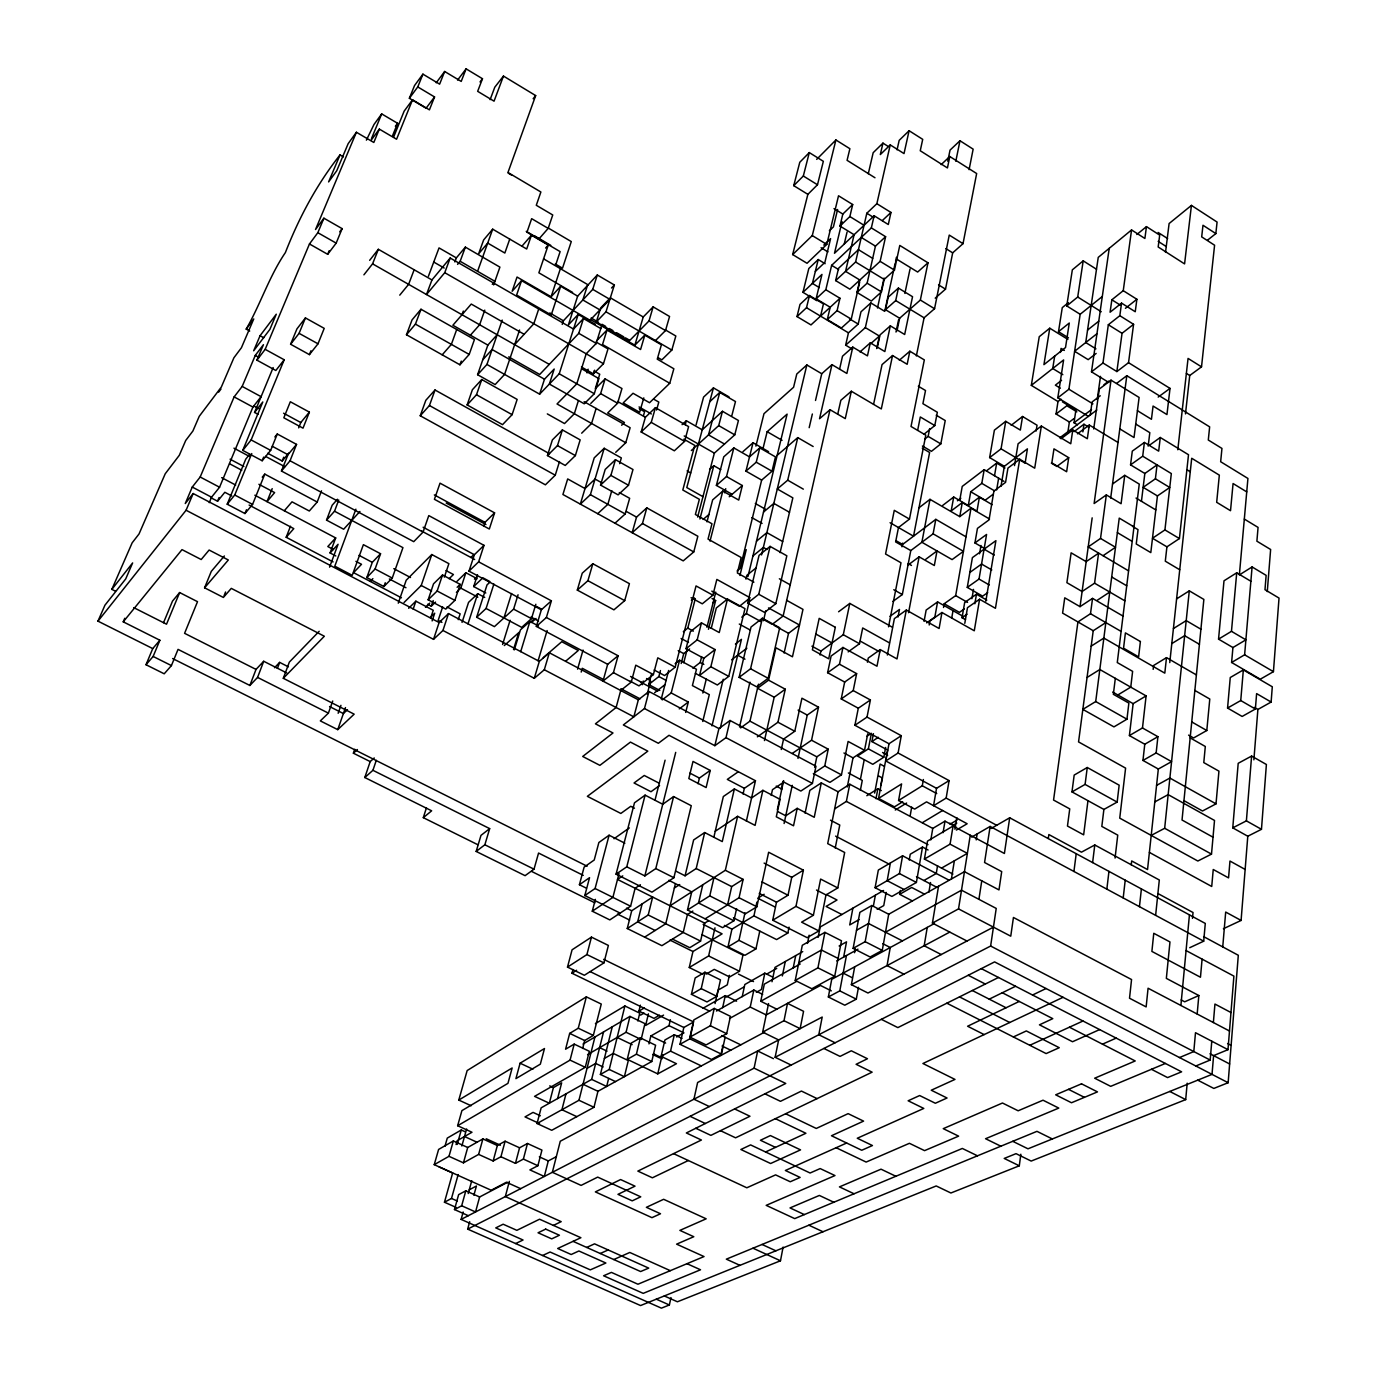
<?xml version="1.0" encoding="UTF-8"?>
<svg xmlns="http://www.w3.org/2000/svg" width="1377" height="1377" viewBox="0 0 1377 1377"><rect width="100%" height="100%" fill="white"/><g stroke="black" fill="none" stroke-linecap="round" stroke-linejoin="round"><path stroke-width="1.5" d="M1261.47 829.315L1266.392 764.493L1251.607 756.059L1238.198 763.306L1232.759 827.852L1247.786 836.235L1261.47 829.315L1246.392 820.864L1232.759 827.852M1271.126 702.046L1272.296 686.779L1243.345 669.91L1230.263 677.518L1227.561 708.053L1242.14 716.453L1255.376 709.017L1256.616 693.612L1271.126 702.046L1257.889 709.465L1253.879 759.846M1232.931 647.551L1218.542 639.135L1231.468 631.337L1245.892 639.823L1232.931 647.551L1231.606 662.475L1260.299 679.205L1273.432 671.666L1279.026 598.083L1264.981 589.683L1266.134 575.362L1252.089 566.945L1239.369 574.915L1247.923 478.456L1220.659 461.725L1221.95 448.437L1208.3 440.02L1209.643 426.853L1126.816 375.697L1116.781 383.271M1197.749 1080.153L1213.826 1088.432L1228.146 1082.718L1238.302 955.277L1203.618 936.601M1223.396 928.735L1241.09 920.438L1247.786 836.235M1267.27 591.594L1270.627 549.492L1256.891 541.195L1258.062 527.408L1244.326 519.077M1012.732 1141.309L1027.999 1148.814L1212.018 1074.37L1213.602 1055.608L1227.991 1049.67L1233.895 976.121L1186.062 950.56M1246.392 820.864L1251.607 756.059M1222.742 946.894L1225.685 912.056L1241.09 920.438M1195.804 1065.987L1210.176 1060.066L1211.777 1041.201M1213.378 1022.543L1214.944 1004.057L1230.969 1012.525M1227.561 708.053L1240.746 700.549L1243.345 669.91M1231.606 662.475L1244.619 654.798L1252.089 566.945M1197.164 1014.023L1198.833 995.537L1166.353 978.376L1169.968 941.954L1153.771 933.296L1151.895 951.421L1200.469 977.24L1202.087 959.115M1189.745 947.703L1203.705 941.179L1205.288 923.433L1009.702 817.783L991.182 828.455M1105.834 622.593L1093.218 630.735L1078.552 741.91L1125.594 768.125L1119.742 818.127L1197.835 861.021L1211.502 854.119L1214.514 820.451L1168.161 794.632L1154.804 801.913M1183.859 800.605L1202.5 811.001L1216.011 803.858L1218.938 771.154L1203.791 762.6L1205.305 746.489L1190.158 737.883M1231.468 631.337L1236.718 572.798L1250.884 581.266M1020.839 1154.236L1019.29 1165.803L1004.229 1158.436L1016.037 1153.651L1031.184 1161.069L1185.7 1099.603L1187.198 1083.183M1192.482 918.356L1193.033 912.521L1158.005 893.587M1218.542 639.135L1223.998 580.801L1236.718 572.798M1180.898 1005.468L1189.435 914.862M1188.592 735.129L1193.584 737.969L1206.803 730.516L1209.781 699.034L1194.857 690.445M1155.63 915.361L1159.314 880.006L1094.784 844.979L1081.444 852.174L1048.844 834.548L1048.31 838.438M1151.206 835.409L1164.667 828.283L1189.298 590.836L1203.859 599.425L1182.034 820.021L1213.017 837.199M1158.332 769.037L1142.962 760.431L1156.146 752.944L1171.586 761.636L1158.332 769.037L1147.54 869.575L1131.687 860.952L1131.24 864.808M1169.762 662.595L1191.707 458.266L1219.333 475.151L1216.683 502.312L1230.522 510.712L1233.069 483.534L1246.736 491.882M1185.477 413.909L1189.728 375.508L1201.519 366.85L1214.583 245.226L1201.691 236.878L1202.982 225.26L1215.839 233.591L1207.732 240.011M1215.839 233.591L1217.079 222.058L1191.432 205.397L1169.107 223.539L1165.527 252.37M1139.45 906.668L1141.395 888.905M1156.146 752.944L1157.902 736.678L1142.48 727.968L1129.398 735.576L1144.769 744.234L1157.902 736.678M1196.389 674.919L1166.491 657.638L1164.804 673.146L1103.855 638.085L1091.169 646.157M1179.728 569.751L1165.303 561.196L1166.921 546.841L1179.418 538.562L1188.506 454.737L1160.277 437.49L1149.898 444.909M1123.202 897.942L1125.216 880.178M1142.48 727.968L1146.112 695.901L1099.827 669.515L1087.055 677.467M1166.921 546.841L1152.48 538.252L1164.925 529.921L1171.328 473.568L1142.703 456.2L1144.39 442.447L1158.677 451.14L1160.277 437.49M1142.962 760.431L1144.769 744.234M1153.169 669.36L1153.599 665.487L1166.491 657.638M1177.8 449.763L1188.058 358.416L1201.519 366.85M1106.85 889.146L1108.95 871.383M1117.16 802.085L1119.157 785.183L1087.262 767.505L1074.18 775.079L1071.977 791.895L1103.889 809.435L1117.16 802.085L1085.093 784.408L1071.977 791.895M1133.994 526.892L1119.243 518.113L1095.713 701.547L1082.838 709.379L1113.959 726.884L1126.954 719.19L1128.865 703.096L1113.356 694.301L1115.318 678.345M1155.406 478.8L1169.744 487.475L1157.437 495.927L1143.151 487.338L1155.406 478.8L1157.041 464.91L1144.838 473.481L1141.447 501.297M1115.06 858.078L1117.745 835.133L1101.824 826.424L1103.889 809.435M1129.398 735.576L1133.133 703.647L1146.112 695.901M1157.437 495.927L1150.811 552.607L1136.249 543.984L1138.004 529.629L1132.531 526.375M1191.432 205.397L1184.581 263.902L1158.177 246.982L1159.692 235.123L1146.456 226.62L1144.889 238.479L1131.55 229.942L1123.253 290.685L1136.886 299.274L1135.25 311.736L1121.549 303.129L1119.828 315.694L1133.581 324.318L1128.538 362.685L1170.02 388.4L1166.956 414.58L1153.065 406.043L1151.447 419.296L1137.419 410.69M1148.177 446.148L1149.812 432.671L1135.732 424.047M1092.615 862.57L1094.784 844.979M1087.968 800.691L1083.647 834.841L1067.468 826.045L1069.74 808.884L1053.56 800.054L1077.933 621.939L1090.498 613.729L1092.546 598.393L1122.995 616.07M1144.838 473.481L1130.551 464.858L1132.29 451.14L1144.39 442.447M1073.922 871.469L1076.212 853.706M1085.093 784.408L1087.262 767.505M1117.849 694.955L1130.758 687.14L1132.617 671.356L1117.281 662.561L1139.261 484.102L1124.734 475.34L1121.085 503.724L1106.333 494.911L1094.13 503.517L1111.015 380.155L1139.106 397.454L1134.011 437.542L1119.811 428.884M1110.688 498.061L1126.816 375.697M1094.577 583.194L1098.571 553.21L1086.178 561.644L1071.134 552.831L1066.9 582.678L1082.098 591.508L1094.577 583.194L1124.871 600.854M1128.572 570.853L1088.191 546.91L1100.533 538.441L1106.333 494.911M1119.828 315.694L1108.33 324.748L1102.977 362.994L1116.867 371.566L1122.048 333.303L1133.581 324.318M1093.218 630.735L1062.596 613.109L1064.748 597.825L1080.033 606.655L1092.168 517.855M1097.228 399.588L1100.498 376.351M1093.717 428.953L1099.311 389.037L1111.015 380.155M1123.253 290.685L1111.841 299.79L1110.086 312.218L1121.549 303.129M1090.24 414.959L1092.099 401.946L1100.275 395.767M1118.021 442.465L1089.276 425.028L1087.331 438.729L1072.786 429.951L1061.013 438.764M1082.873 431.879L1083.957 424.236L1089.259 427.438M1108.778 382.462L1091.496 371.842L1109.225 248.325M1068.707 457.68L1066.641 471.743L1051.839 462.896L1053.973 448.85L1068.707 457.68L1056.847 466.424L1051.339 463.137M1072.786 429.951L1070.755 443.755L1041.356 426.044L1018.085 443.79L1014.505 465.598M1077.416 424.787L1074.026 422.739L1075.902 410.036L1062.39 401.826M791.121 1065.075L775.131 1057.278L990.631 946.033L996.225 908.424L961.507 890.196L885.514 932.229M1009.702 817.783L1004.401 853.482L953.056 826.045L927.496 841.106L924.415 859.076L952.901 874.085M1067.829 432.498L1069.378 422.033L1074.026 418.539M1088.518 416.456L1057.811 397.798L1068.913 389.243L1080.17 314.283L1102.306 296.503M1080.17 314.283L1066.745 305.918L1077.709 297.019L1083.2 260.855L1096.505 269.255M978.909 899.336L981.767 880.832M1203.705 941.179L990.132 826.441L984.572 862.501L1001.699 871.607L998.979 889.921L964.451 871.675L888.716 914.242L882.261 950.405L870.144 956.998L853.138 948.357L859.868 912.349L871.83 905.515L888.716 914.242M1057.811 397.798L1063.612 359.948L1031.321 385.371L1057.984 401.55L1056.073 413.995L1069.378 422.033M1066.745 305.918L1072.339 269.84L1083.2 260.855M1060.445 352.443L1061.065 348.398L1064.369 350.429M976.207 839.901L977.154 833.946M1041.356 426.044L1034.712 468.18L1019.703 459.23L1007.947 468.111L1005.571 482.346L993.919 491.073L989.047 519.869L977.446 528.389L974.933 542.934L985.02 548.769M1054.679 356.144L1052.734 368.52L1062.82 374.682M1068.466 337.847L1058.5 331.685L1062.269 307.639L1068.397 302.647M966.981 941.025L932.418 923.106L958.53 908.889L970.269 835.237M1036.124 431.035L1037.036 425.218L1022.56 416.508L1011.2 425.304M1025.177 462.844L1027.414 448.85L1004.349 466.304L1001.01 486.236M1067.863 339.379L1049.756 328.208L1043.938 364.647L1065.523 347.538L1069.275 323.027L1058.5 331.685M1031.321 385.371L1039.239 336.711L1049.756 328.208M951.404 879.008L954.364 860.78M1019.703 459.23L995.451 608.307L979.581 599.253L967.48 607.687L964.795 623.316M954.881 829.212L956.774 817.645M1022.56 416.508L1020.34 430.089L1005.726 421.328L994.383 430.158L989.65 457.594L1004.349 466.304M932.418 923.106L938.529 886.254M985.846 601.181L995.898 540.662L972.403 557.616L967.274 587.394L982.627 596.155L987.705 592.626M924.415 859.076L950.078 844.17L953.056 826.045M927.237 927.409L924.174 945.758L941.248 954.554M937.565 865.651L936.257 873.483L923.898 880.523M943.073 832.672L945.001 821.157L955.965 827.009M974.847 603.763L976.465 594.21L986.793 600.114M967.274 587.394L979.03 579.063L986.569 534.465L974.933 542.934M989.65 457.594L1001.062 448.85L1005.726 421.328M928.89 892.227L930.525 882.537M996.655 489.937L998.635 478.18M936.532 788.315L933.554 805.734L946.154 798.092L949.097 780.604L898.097 753.012L885.772 760.965L936.532 788.315L949.097 780.604M979.581 599.253L974.279 630.786L941.954 612.507L929.923 620.993L929.2 624.986M930.818 839.884L932.763 828.42L945.001 821.157M971.904 598.72L973.505 589.408M979.563 553.778L980.975 545.499M994.538 475.667L996.673 463.085L1004.986 468.008M949.252 880.316L902.589 855.788L878.337 870.057L875.101 887.7L891.9 896.427L916.393 882.45L922.504 847.044L928.064 849.988M965.501 619.667L962.041 617.722L964.675 602.489L976.465 594.21M979.408 497.2L976.981 511.142L962.282 502.553L951.18 510.936L953.71 497.028L968.289 505.531L979.408 497.2L992.163 504.67M968.289 505.531L970.733 491.744L981.801 483.361L984.194 469.66L1004.022 481.365M909.233 860.074L910.266 854.222L922.504 847.044M956.361 830.073L967.153 823.756L926.549 801.862L914.689 809.091L898.579 800.485L922.28 785.785L923.382 779.52M951.696 618.239L953.022 610.648M943.52 607.481L944.192 603.746L955.672 595.621L971.009 508.216L989.547 519.026M875.101 887.7L899.439 873.569L902.589 855.788M910.249 815.287L911.694 807.146M912.452 900.988L899.646 894.327L900.317 890.471M959.786 500.04L962.23 486.425L984.194 469.66M941.954 612.507L939.097 628.497L906.307 610.045L894.379 618.617L887.356 655.022M918.993 507.786L929.991 499.335L959.769 516.633L962.282 502.553M890.385 862.966L887.184 880.678L904.069 889.49M963.28 616.466L937.582 601.904L934.845 617.085L926.652 622.869M886.134 892.382L883.759 905.584L877.201 909.319M934.467 923.485L831.725 979.322L828.352 996.982L844.789 1005.21L856.305 999.151L858.473 987.326M873.431 905.773L875.376 895.205M898.579 800.485L901.591 783.926L878.543 798.402L894.43 806.853L902.658 801.775M898.097 753.012L901.281 735.697L867.028 717.09L854.91 725.283L888.991 743.735L901.281 735.697M853.138 948.357L865.169 941.679L871.83 905.515M924.07 621.388L926.153 610.045L937.582 601.904M854.566 952.712L855.272 948.908M892.847 601.456L902.331 594.537L910.782 550.576L933.107 533.828L935.809 519.353L965.983 536.823M993.437 927.134L867.975 993.024L851.382 984.675L854.687 966.843M828.352 996.982L839.798 990.872L846.442 955.552M875.979 798.712L877.872 788.728L881.314 790.57M866.718 736.437L871.383 733.321L868.371 748.881L857.458 756.059L872.829 764.304L883.81 757.195L885.635 747.47M880.815 785.355L882.227 777.867M878.543 798.402L887.614 750.069L871.899 741.566L873.414 733.666M885.772 760.965L888.991 743.735M906.307 610.045L897.012 658.929L880.23 649.6L868.267 658.086L867.441 662.217M843.653 957.032L846.528 941.851L839.127 945.982M852.897 908.166L849.729 924.931L859.059 919.612M874.636 793.118L880.127 764.063L883.896 766.094M908.562 612.679L919.13 556.824L934.329 565.517L937.014 550.938L925.86 559.2M929.991 499.335L921.884 542.263L952.092 559.596L963.452 551.316L933.107 533.828M922.418 446.01L931.437 451.329L940.818 443.876L945.224 420.553L936.24 415.217M664.299 1295.946L677.415 1301.781L780.484 1260.781L783.1 1247.097M834.703 976.293L841.467 940.784L824.892 932.349L802.309 945.276L795.235 980.441L811.828 988.738L834.703 976.293L817.938 967.859L795.235 980.441M925.034 438.902L928.15 436.389L929.647 428.591M860.35 790.381L862.277 780.398L848.352 772.962M898.028 616.982L899.474 609.46L889.955 616.328M924.105 434.168L934.794 425.562L937.341 412.274L922.917 403.685L925.516 390.517L918.304 386.214M901.952 546.807L902.675 543.106M736.592 908.648L733.889 920.783L722.632 927.633L687.484 909.99L709.775 895.876L745.301 913.829L756.868 906.789L768.641 852.243L803.393 870.178L791.758 877.321L788.023 895.239L776.508 902.21L772.721 920.215L807.146 937.668L818.867 930.938L825.976 894.93L837.784 887.941L844.669 852.483L827.715 843.636L838.059 791.775L849.764 784.219L932.763 828.42M847.285 786.955L853.017 757.866L864.532 750.276L867.734 733.821M888.544 626.793L900.988 562.78L885.566 554.002L894.275 510.333L909.474 519.095L925.792 435.184L911.023 426.474L924.328 359.913L909.853 351.221L899.319 360.24M935.207 298.155L945.517 289.136L952.677 252.852L963.022 243.66L976.654 173.536L949.786 156.513L941.162 164.62M860.47 779.124L864.222 759.777M818.145 937.358L820.193 927.014L883.552 890.489M834.651 808.884L846.373 801.414L849.764 784.219M817.938 967.859L824.892 932.349M867.028 717.09L870.384 699.964L853.224 690.583L841.227 698.931L858.301 708.226L870.384 699.964M880.23 649.6L876.977 666.227L842.948 647.448L831.123 656.02L827.611 672.716L844.669 682.045L856.632 673.628L839.488 664.213L827.611 672.716M854.91 725.283L858.301 708.226M835.219 848.06L839.763 825.047L830.486 820.176M917.65 430.364L920.301 416.973L934.794 425.562M969.098 169.664L973.143 149.146L959.976 140.747L950.044 150.11L947.755 161.229M807.49 943.434L809.142 935.207M818.867 930.938L801.603 922.16L813.394 915.257L820.623 879.077L837.784 887.941M813.342 773.547L829.935 782.36L841.45 774.838L848.112 741.446L864.532 750.276M916.359 355.937L924.087 317.794L934.553 308.723L949.252 235.088L963.022 243.66M775.131 1057.278L778.642 1039.945L762.651 1032.113L768.555 1003.575M793.204 968.031L795.717 955.604M848.163 651.872L859.506 643.713L862.69 627.981L889.404 642.852M784.012 1020.701L787.506 1003.351L803.566 1011.303L800.14 1028.653L784.012 1020.701L762.651 1032.113M853.224 690.583L856.632 673.628M955.81 161.247L959.976 140.747M733.407 917.805L776.611 939.579L787.851 933.021L789.055 927.134M772.721 920.215L795.975 906.359L803.393 870.178M838.059 791.775L821.294 782.893L814.237 817.284L797.197 808.333L785.751 815.786L778.177 811.828M814.977 772.463L824.771 765.939L828.214 749.174L811.552 740.241L792.24 753.443M909.853 351.221L907.168 364.285L892.554 355.541L882.055 364.595L873.569 404.356M896.995 330.807L899.646 318.242L920.352 300.048L927.978 262.8L899.783 245.433L894.448 270.116L884.189 279.428L881.452 291.89L871.28 301.081L857.01 292.44L859.833 280.013L845.564 271.355L854.101 234.71L839.97 226.052L842.827 214.055L852.69 204.536L838.524 195.775L826.768 244.417L807.042 263.282L792.653 254.573L807.869 194.346L817.49 184.759L823.343 161.316L809.297 152.589L799.779 162.279L793.737 185.654L807.869 194.346M949.786 156.513L947.445 167.942L920.249 150.747L922.71 139.352L909.095 130.712L899.181 140.368L897.064 149.835M782.343 975.949L785.286 961.525M841.227 698.931L844.669 682.045M670.978 1297.582L669.36 1304.983L661.408 1308.15L461.123 1219.402L754.097 1068.156L757.66 1050.961L773.426 1058.638M772.015 981.732L774.993 967.377L802.739 951.61M839.488 664.213L842.948 647.448M805.097 813.187L809.831 790.415L821.294 782.893M814.65 767.282L816.819 756.834L828.214 749.174M771.223 795.424L772.48 789.675L783.806 782.067L800.846 791.052L812.413 783.427L815.976 766.249L730.034 720.481L718.932 728.588L714.852 745.68L644.47 708.553L623.351 724.956L658.344 743.287L669.015 735.301L755.457 780.725L746.368 821.157M820.072 655.039L820.916 651.097L843.292 634.728L849.798 603.419L892.416 627.258M895.997 332.046L898.596 319.739M904.878 293.439L910.025 269.031M797.197 808.333L793.531 825.787L776.301 816.802L780.07 799.348L762.875 790.312L751.584 797.937L734.371 788.935L723.338 796.526L713.871 837.182M811.552 740.241L818.506 707.176L801.93 698.208L794.787 731.256L783.565 739.088L781.275 749.518M892.554 355.541L881.314 408.935L851.33 391.24L840.848 400.294L837.801 413.875M772.48 976.964L764.82 973.16L761.395 989.495L756.352 992.318M776.8 1009.169L760.741 1001.251L764.321 984.142L800.226 963.969M729.586 1018.481L750.224 1007.052L753.839 990.029L762.669 994.401M756.902 902.124L753.925 915.877L731.927 929.182L728.003 946.86L744.94 955.311L755.973 948.856L759.777 931.093M784.098 823.515L792.257 785.338M798.006 758.417L807.249 715.059L818.506 707.176M899.646 318.242L885.497 309.687L888.182 297.225L898.389 288.086L912.538 296.709L904.672 334.508L890.334 325.85L884.843 351.565L870.298 342.856L860.005 351.91M885.497 309.687L895.721 300.565L898.389 288.086M777.334 809.831L783.633 780.656M877.269 347.675L880.041 334.904L890.334 325.85M742.22 996.673L744.819 984.521L764.82 973.16M720.791 1055.505L723.045 1045.143M590.32 971.697L693.664 1021.958L683.835 1027.483L679.997 1044.3L711.479 1059.464L721.462 1054.128L725.128 1037.26M706.194 974.124L714.267 969.374L729.586 976.964L739.449 971.267L742.96 955.122L701.977 934.673M726.677 1033.697L730.447 1016.346L714.233 1008.394L693.836 1019.909L689.929 1037.105L706.091 1044.919L726.677 1033.697L710.377 1025.762L689.929 1037.105M781.258 789.589L783.048 781.344M876.684 348.553L879.387 336.057L865.358 327.606L870.832 302.94L884.74 311.357L895.17 263.179M895.584 261.2L896.444 257.275M729.38 975.312L727.28 984.848L718.037 990.149L715.059 1003.575M722.65 1007.671L725.283 995.623L736.575 1001.165M728.003 946.86L738.967 940.336L744.991 912.796M877.493 308L884.068 278.034M870.298 342.856L867.458 355.868L852.776 347.107L842.517 356.195L839.557 369.277M710.377 1025.762L714.233 1008.394M716.815 996.328L720.464 979.89L704.938 972.214L695.178 977.963L691.426 994.332L706.969 1001.94L716.815 996.328L701.22 988.652L691.426 994.332M705.11 918.838L739.053 897.752L743.132 879.387L725.335 870.298L670.083 905.791M762.875 790.312L755.095 825.391L737.607 816.32L715.231 831.295M757.367 736.833L777.953 722.236L785.286 689.206L768.555 680.152L757.539 688.259L774.184 697.227L785.286 689.206M851.33 391.24L845.271 418.625L830.021 409.692L819.539 418.728L831.983 364.647L846.872 373.46L852.776 347.107M872.691 258.377L858.439 249.667L838.541 268.308L835.65 280.598L849.85 289.187L880.127 261.355L885.6 236.689L871.348 227.911L874.12 215.759L888.303 224.52L890.971 212.454L876.856 203.693L890.231 144.895L904.018 153.587L909.095 130.712M727.59 904.878L731.686 886.599L743.132 879.387M764.459 740.568L774.184 697.227M784.115 653.042L788.539 633.3L799.503 625.02L768.504 607.928M857.01 292.44L867.131 283.197L875.445 246.139L885.6 236.689M852.621 349.31L845.65 345.162L848.456 332.838L858.215 324.077L860.969 311.822L870.832 302.94M679.997 1044.3L689.843 1038.843L693.251 1023.834M701.22 988.652L704.938 972.214M702.666 974.124L689.257 967.515L708.621 955.948L714.99 927.823M768.177 678.31L779.692 627.74L762.376 618.221L751.033 627.017L739.122 677.364L756.644 686.813L768.177 678.31L750.568 668.774L739.122 677.364M725.335 870.298L737.607 816.32M768.555 680.152L775.922 647.758L792.463 656.795L802.98 609.374L786.697 600.338M830.021 409.692L783.134 616.001L772.239 624.349L763.151 619.357M743.046 794.03L744.355 788.315L755.457 780.725M816.819 300.651L802.963 292.337L821.966 274.419L816.113 298.775L830.211 307.243L827.302 319.584L841.416 328.019L851.261 319.137L859.627 282.319M709.775 895.876L713.992 877.597M734.371 788.935L722.271 841.588L704.68 832.534L693.629 839.97L685.075 875.806L676.193 871.297M740.602 727.899L749.966 721.152L758.469 684.197M835.65 280.598L855.599 262.009L866.822 213.246L876.856 203.693M888.079 146.358L882.95 143.122L880.316 154.568L890.231 144.895M672.475 939.097L689.757 947.686L700.566 941.093L704.697 923.141L708.346 920.886M689.257 967.515L692.958 951.507L722.099 933.847L703.131 924.346M603.539 1031.958L591.662 1079.396L541.144 1107.831L537.047 1123.512L551.747 1130.293L593.986 1107.297L597.945 1091.29L651.769 1061.512L655.607 1045.229L640.339 1037.897L631.2 1043.112L627.258 1059.343L657.758 1073.871L676.451 1063.715L661.098 1056.348L670.547 1051.133L674.334 1034.695L682.011 1038.413M775.802 603.711L786.835 555.792L770.087 546.394L759.037 555.379L747.625 603.092L764.579 612.421L775.802 603.711L758.761 594.279L747.625 603.092M750.568 668.774L762.376 618.221M661.098 1056.348L664.919 1039.996L674.334 1034.695M657.758 1073.871L661.528 1057.656L653.972 1054.025M648.963 1043.886L650.822 1035.986L668.998 1025.641L670.375 1019.72M763.46 620.734L765.767 610.872M661.941 1058.896L662.871 1054.954M702.786 884.774L698.552 902.985L733.889 920.783M739.518 726.97L749.949 682.131M780.088 552.642L792.842 497.854L777.282 488.99L787.713 480.194L797.765 437.611L813.153 446.509M809.177 427.679L812.361 414.012M815.511 400.466L821.742 373.735L831.983 364.647M868.285 173.743L873.173 152.709L882.95 143.122M827.302 319.584L837.096 310.634L839.97 298.258L825.821 289.738L831.639 265.331L871.348 227.911M687.484 909.99L691.736 891.883L668.809 880.299M844.239 244.039L847.062 232.059M758.761 594.279L770.087 546.394M714.852 745.68L725.989 737.659L730.034 720.481M685.075 875.806L696.194 868.543L704.68 832.534M839.97 226.052L849.867 216.55L852.69 204.536M741.773 617.206L746.386 613.591L749.673 599.77M710.205 770.432L706.126 787.558L688.827 778.556L693.01 761.429L710.205 770.432L699.413 778.074L698.036 783.754M720.223 728.381L741.446 639.358L735.404 644.023M761.567 554.931L806.853 364.957L821.742 373.735M842.035 221.628L834.496 253.265L874.12 215.759M820.554 316.125L823.446 303.921L809.469 295.521L800.003 304.403L797.008 316.572L810.984 324.92L839.97 298.258M675.298 884.12L665.762 923.743L644.608 937.135M837.595 209.493L833.412 226.912L829.35 230.802M627.258 1059.343L636.415 1054.18L640.339 1037.897M641.131 1039.515L644.935 1023.627L629.943 1016.398L583.039 1044.024M695.368 673.37L717.365 684.989L728.743 676.382L744.974 608.651L727.486 599.047L716.315 607.997L711.255 628.325M648.412 1013.851L645.641 1025.452L663.559 1015.107M659.497 1015.193L654.006 1018.378L638.945 1011.097L640.391 1005.176M637.861 1020.994L639.754 1013.162L624.9 1005.967L595.432 1023.576M673.887 877.734L691.271 805.717L673.594 796.577L662.767 804.254L645.09 795.149L634.487 802.808L616.07 874.154L651.958 892.158L673.887 877.734L655.796 868.577L644.849 875.927L626.776 866.822L616.07 874.154M745.973 579.149L746.902 575.293L756.059 567.892M737.091 570.99L740.069 568.563L761.653 480.091L772.015 471.227L775.475 456.906L759.794 447.886L749.518 456.871L733.838 447.904L723.751 456.854L716.384 485.41L732.168 494.326M711.995 725.886L723.235 679.222M747.986 576.498L787.11 414.133L767.161 431.707L762.858 449.143M587.583 1054.627L626.07 1032.268L629.943 1016.398M702.752 721.462L709.31 694.628L692.407 685.591L696.469 669.291L679.567 660.22L675.109 663.748M739.931 575.483L746.231 549.63M797.008 316.572L806.509 307.725L809.469 295.521M825.116 263.713L818.231 259.53L812.413 283.421L819.367 287.621M627.258 928.528L648.223 914.999L652.646 897.047L631.716 910.748L627.258 928.528L661.889 945.672L683.216 932.436L687.433 914.5L692.855 911.075M702.855 693.044L706.246 679.205M608.634 1078.484L606.672 1086.47L591.662 1079.396M703.802 658.326L699.55 675.436L710.842 666.743L715.076 649.565L697.192 639.875L686.021 648.722L703.802 658.326L715.076 649.565M727.486 599.047L719.242 632.542L701.461 622.869L690.325 631.785L686.021 648.722M802.963 292.337L808.815 268.498L818.231 259.53M655.796 868.577L673.594 796.577M761.653 480.091L745.955 471.141L756.248 462.207L759.794 447.886M792.653 254.573L812.275 235.587L835.908 139.972L849.884 148.716L847.079 160.334L874.98 177.753M615.485 1081.582L600.406 1074.456L609.254 1069.481L624.9 1005.967M692.872 668.172L700.205 662.475L701.668 656.588M708.466 629.272L715.627 600.527L712.047 598.547M642.112 903.949L637.671 921.815L655.125 930.473M755.904 446.131L763.977 413.702L793.582 387.264L796.784 374.01L806.853 364.957M600.406 1074.456L612.249 1026.829M691.099 597.687L702.287 603.814L712.89 595.191L716.849 579.424L750.155 597.79L739.415 606.31L711.806 591.129M644.849 875.927L675.711 752.376M685.694 712.425L688.293 702.029L671.201 692.958L662.234 699.877M706.952 627.31L715.747 592.11M716.384 485.41L726.505 476.545L742.358 485.547L738.726 500.075L722.805 491.073L712.649 499.885L706.986 521.866M745.955 471.141L753.047 442.74L768.59 451.673M557.616 1098.553L561.661 1082.873L553.399 1087.606L549.337 1103.218L534.586 1096.367L585.259 1067.313L589.322 1051.288L574.192 1044.11L565.586 1049.205L569.682 1033.387L578.271 1028.223L586.344 996.862L601.267 1004.057L593.332 1035.418L584.674 1040.53L582.66 1048.431M537.047 1123.512L578.96 1100.275L594.933 1037.036M654.987 800.226L665.091 760.173M697.192 639.875L701.461 622.869M595.38 899.37L592.282 911.213L609.804 919.905L630.597 906.221L635.124 888.268L640.408 884.74M681.202 663.507L683.732 653.61L689.619 648.946M724.698 492.794L725.748 488.697M683.749 662.75L687.192 649.238M556.325 1156.697L548.287 1160.914L544.311 1176.457L529.904 1169.899L537.891 1165.717L541.936 1150.105L527.477 1143.495L519.559 1147.798L515.446 1163.341L500.935 1156.749L493.155 1160.983L478.628 1154.408L463.447 1162.842L448.988 1156.319L434.237 1164.667L491.21 1190.244L506.443 1182.241L520.661 1188.661M565.981 1093.837L561.919 1109.724L576.808 1116.644M654.144 669.997L664.557 675.556L675.212 667.174L696.039 585.931L712.89 595.191M697.64 517.063L714.353 453.136L734.767 434.839L738.433 420.501L722.46 411.293L702.236 429.831L686.331 420.725L682.097 424.65M626.776 866.822L645.09 795.149M671.201 692.958L679.567 660.22M683.336 631.699L687.777 628.119L695.316 598.599M710.016 541.127L722.805 491.073M726.505 476.545L733.838 447.904M793.737 185.654L803.325 176.015L809.297 152.589M603.935 962.884L608.376 945.431L591.456 937.117L572.075 949.803L567.496 967.102L584.347 975.277L603.935 962.884L586.912 954.571L567.496 967.102M661.27 698.982L668.637 670.461M456.062 1144.545L457.112 1140.758L471.967 1132.255L457.646 1125.732L570.061 1060.118L574.192 1044.11M619.03 873.517L612.885 897.391L592.282 911.213M601.973 482.914L595.036 479.058L585.018 488.56L567.685 478.938L562.918 494.498L683.216 560.869L693.767 551.919L697.846 536.255L646.811 507.872L636.535 517.115L632.163 532.692L642.457 523.518L646.811 507.872M731.858 415.579L735.49 401.55L719.741 392.445L709.74 401.74M659.824 690.445L648.722 684.541L658.877 676.537L660.444 670.547M699.912 518.991L713.802 465.701L720.722 469.626M586.912 954.571L591.456 937.117M683.835 1027.483L571.971 973.246L572.952 969.546M515.446 1163.341L523.38 1159.09L527.477 1143.495M620.132 913.106L584.812 895.549L595.088 888.509L609.099 835.219L624.848 843.206M648.722 684.541L651.338 674.592M647.207 694.094L650.632 681.047M644.47 708.553L648.963 691.478L718.932 728.588M630.236 681.219L638.997 685.884L653.387 674.575L657.776 657.845L675.212 667.174M691.323 450.537L718.708 425.613L722.46 411.293M584.812 895.549L589.545 877.683L579.407 884.722L586.43 888.199M509.352 1181.363L505.325 1196.579L561.179 1221.657L553.399 1225.41M648.963 691.478L638.343 699.809L633.833 716.815L544.311 669.756L534.276 678.31L442.946 630.477L433.531 639.341L186.084 510.247L97.974 621.147L152.744 648.584L159.87 640.236L123.241 621.836L124.773 618.273M642.284 684.713L643.266 681.013M719.741 392.445L708.501 434.891L724.491 444.048M729.035 396.903L713.441 387.884L686.796 487.578L702.958 496.684M500.935 1156.749L505.118 1141.206L519.559 1147.798M634.47 808.196L630.769 806.302L620.838 813.446L587.359 796.336L647.81 751.153L630.442 742.1L599.89 765.354L582.695 756.472L612.989 732.977L595.432 723.837L616.121 707.485L620.717 690.497L631.251 682.08L635.778 665.177L653.387 674.575M579.407 884.722L584.123 867.114L594.227 860.005L598.875 842.5L609.099 835.219M493.155 1160.983L497.338 1145.509L505.118 1141.206M520.093 1063.199L515.927 1078.621L540.335 1064.163L544.483 1048.534L520.093 1063.199L532.882 1069.189M696.091 424.856L703.578 397.11L713.441 387.884M1019.29 1165.803L950.905 1192.998L936.205 1185.958L640.563 1305.551L467.664 1229.11L469.677 1221.709M684.593 441.38L688.603 426.612L655.435 407.661L645.383 417.283L641.166 431.982L674.334 450.795L684.593 441.38L651.235 422.395L641.166 431.982M507.459 1182.361L479.626 1196.992L475.547 1211.949L461.674 1205.77L454.479 1209.557L468.3 1215.684M607.67 664.299L603.006 681.133L613.436 672.647L618.084 655.745L546.376 617.516L536.341 626.415L607.67 664.299L618.084 655.745M473.895 1195.253L476.425 1186.01L469.247 1189.831M685.212 424.787L686.331 420.725M461.674 1205.77L465.805 1190.812L479.626 1196.992M478.628 1154.408L482.897 1138.917L497.338 1145.509M461.123 1219.402L463.154 1211.984M468.232 1193.515L471.76 1180.691M454.479 1209.557L458.627 1194.651L465.805 1190.812M624.71 600.63L629.409 583.659L592.833 563.744L582.247 573.193L577.307 590.096L613.918 609.839L624.71 600.63L587.91 580.698L577.307 590.096M456.148 1207.422L444.461 1202.224L451.501 1198.455L458.162 1174.581M463.447 1162.842L467.715 1147.489L482.897 1138.917M477.802 844.703L423.307 817.663L431.655 810.812L364.802 777.523L372.926 770.311L489.678 828.627L480.986 835.374L476.167 851.434L525.085 875.669L534.018 869.18L538.562 853.052L583.246 875.359M457.216 1144.442L461.278 1129.983L465.151 1131.756M444.461 1202.224L452.654 1172.997L439.074 1166.887M461.846 1146.008L466.614 1129.002M448.988 1156.319L453.343 1140.965L467.715 1147.489M457.646 1125.732L461.915 1110.619L507.958 1083.338L512.141 1067.984L458.782 1100.068L471.141 1105.748M643.799 397.901L639.634 412.274L623.196 402.91L633.024 393.271L649.548 402.721L669.756 383.271L673.852 368.761L657.259 359.156L661.39 344.801L644.797 335.162L634.849 345.197L590.423 319.498M444.943 1146.301L447.284 1138.091L461.278 1129.983M614.985 523.208L625.192 513.948L629.65 498.302L619.289 492.553M651.235 422.395L655.435 407.661M658.24 357.779L661.855 359.862L671.821 350.068L675.832 336.005L664.988 329.688M458.782 1100.068L467.164 1070.549L586.344 996.862M581.197 672.062L582.264 668.293L603.384 679.446M656.554 410.019L658.808 402.084L653.559 399.089M628.497 485.255L632.99 469.523L615.467 459.694L605.192 469.437L600.561 485.1L618.101 494.859L628.497 485.255L610.872 475.409L600.561 485.1M434.237 1164.667L438.609 1149.434L453.343 1140.965M577.583 669.153L583.039 650.064M655.486 340.567L665.504 330.566L669.566 316.486L653.146 306.864L643.231 316.985L634.849 345.197M643.42 415.768L644.591 411.723L639.238 408.676M587.91 580.698L592.833 563.744M610.872 475.409L615.467 459.694M611.818 490.66L607.842 504.326L597.704 513.69M619.667 463.653L621.337 457.921L604.193 448.282L594.21 457.887L580.354 504.12L590.389 494.67L604.193 448.282M615.708 452.31L625.76 442.74L630.132 427.731L584.123 401.671M544.311 669.756L549.337 652.767L638.343 699.809M644.797 335.162L640.58 349.5L606.982 330.067L597.153 340.239M608.944 299.257L600.682 307.966L596.327 321.925L629.237 340.98L648.997 320.944L653.146 306.864M476.167 851.434L484.859 844.772L489.678 828.627M534.276 678.31L539.319 661.39L549.337 652.767M621.629 425.235L624.452 422.515L607.67 412.997L617.585 403.254L621.956 388.521L605.105 378.899L595.277 388.762L599.735 374.234L594.141 371.05M546.376 617.516L551.385 600.82L478.628 561.833L468.989 571.145L541.35 609.787L551.385 600.82M538.097 660.822L547.117 630.563M536.341 626.415L541.35 609.787M520.695 651.665L529.904 621.406L538.51 625.984M518.062 594.778L513.604 609.133L494.412 626.638L476.649 617.257L486.081 608.479L521.711 627.361L531.47 618.634L535.842 604.279M596.121 408.453L591.559 423.462L581.679 433.187M590.785 403.427L600.63 393.598L605.105 378.899M513.535 649.479L518.165 634.401M514.309 649.892L520.454 629.857L529.904 621.406M575.362 455.598L580.165 439.883L562.384 429.917L552.366 439.934L547.444 455.563L565.241 465.46L575.362 455.598L557.478 445.614L547.444 455.563M519.577 330.015L504.584 374.406L495.152 384.579L477.595 374.716L486.942 364.457L539.629 394.166L544.483 379.209L554.191 369.036L549.371 384.045L584.244 403.805L594.296 393.719L598.909 378.641L581.524 368.709M581.421 366.988L593.47 373.873L603.47 363.7L607.997 348.915L595.966 341.978M593.47 373.873L594.606 370.189M606.982 330.067L602.524 344.525L669.756 383.271M502.571 644.488L510.11 620.252M549.526 453.739L435.012 390.001L425.82 400.311L420.243 415.768L545.395 484.824L555.258 475.203L559.492 461.553M578.409 400.621L574.329 413.737L564.536 423.565L547.323 413.892M587.015 372.892L588.151 369.208M596.034 343.837L601.594 325.953M596.327 321.925L605.983 311.804L614.366 284.987L597.291 274.987L577.652 296.141L568.408 324.869L578.202 314.438L595.38 324.387M503.948 617.946L511.573 593.521M557.478 445.614L562.384 429.917M423.307 817.663L426.457 807.748M508.681 356.884L539.698 374.475L578.77 333.337L583.469 318.535L600.837 328.569M562.229 324.387L563.4 320.789L592.73 289.359L597.291 274.987M539.629 394.166L559.234 373.787L578.202 314.438M587.411 285.624L582.832 299.962L599.907 309.894M486.081 608.479L493.878 584.072M476.649 617.257L487.028 584.898L489.713 582.351M467.973 623.901L477.733 593.694L484.721 597.411M462.052 622.387L468.559 602.369L477.733 593.694M485.788 592.988L473.688 586.55L477.509 574.794M458.248 619.65L460.142 613.849L447.043 606.947M478.628 561.833L483.998 545.344L428.781 515.6L423.066 532.073L413.737 541.66L281.459 471.037L287.965 454.703L296.554 444.392L277.276 433.996L274.849 436.974M494.584 512.846L489.317 529.009L434.426 499.3L440.02 483.172L494.584 512.846L484.997 522.348L483.671 526.375M456.407 592.368L460.813 588.134L465.891 572.729L477.165 578.753M577.652 296.141L560.663 286.278L551.23 314.972L516.616 295.039L521.556 280.65L590.044 320.273L609.908 299.377L592.73 289.359M468.989 571.145L474.377 554.724L483.998 545.344M512.106 414.666L517.15 399.416L481.743 379.536L472.38 389.743L467.13 404.924L502.553 424.65L512.106 414.666L476.494 394.751L467.13 404.924M521.556 280.65L512.158 291.253L517.046 277.035L551.11 296.743L560.387 268.67M442.946 630.477L448.506 613.591L539.319 661.39M454.892 600.389L460.176 584.364L442.533 574.984L433.531 583.831L428.144 599.804L445.787 609.099L454.892 600.389L437.146 591.008L428.144 599.804M555.585 265.279L560.129 251.612L526.978 232.179L531.66 218.668L548.184 228.375L539.027 238.858L526.238 231.37M442.654 606.896L438.161 620.425L441.931 622.387M433.531 639.341L439.108 622.524L448.506 613.591M432.12 620.924L434.702 613.23L430.45 617.309M538.717 309.016L533.811 323.75L514.619 344.663M427.593 604.262L431.294 606.207L433.204 600.561M437.146 591.008L442.533 574.984M430.588 618.239L433.256 610.304L415.871 601.181L408.659 608.273M444.358 577.135L448.885 563.658L431.793 554.535L406.198 580.251L398.263 603.178M522.244 245.829L531.47 235.209L548.253 245.037L538.872 272.818L572.591 292.406M372.926 770.311L376.3 760.328M548.184 228.375L552.745 214.984L536.29 205.276L540.886 192.005L507.958 172.486L535.67 95.581L503.466 76.079L494.791 87.199L490.109 99.66M364.802 777.523L370.189 761.601L374.251 757.97M413.169 609.099L415.871 601.181M404.029 602.506L421.224 585.483L431.793 554.535M476.494 394.751L481.743 379.536M486.942 364.457L502.209 320.101M531.47 235.209L526.702 249.013L492.691 229.184L483.637 239.942L478.628 253.816L487.716 243.092L504.843 253.041L509.748 239.116M370.189 761.601L353.39 753.202L354.75 749.26M477.595 374.716L487.854 345.093L497.166 334.731M332.718 701.013L328.397 713.131L320.325 720.894L337.744 729.638L345.489 707.571M355.903 509.18L334.8 566.171L352.237 575.328L363.39 544.655L380.551 553.743L372.289 562.35L366.833 577.565L383.908 586.55L392.256 578.065L402.945 547.65L334.525 511.228L326.538 520.127L343.665 529.233L359.931 511.469M338.14 713.269L340.945 705.334M383.908 586.55L385.25 582.746M469.196 354.44L474.445 339.534L421.001 309.257L412.033 319.929L406.473 334.749L459.952 364.802L469.196 354.44L415.441 324.129L406.473 334.749M484.773 310.135L479.626 324.765L470.4 335.196M493.654 284.901L499.903 267.121L465.357 247.12L456.355 257.895L454.858 261.94M459.952 364.802L461.261 361.084M420.243 415.768L429.435 405.526L435.012 390.001M456.716 329.482L451.363 344.388L442.206 354.836M462.001 314.731L463.326 311.082M477.578 271.321L492.691 229.184M366.833 577.565L375.095 569.011L380.551 553.743M457.594 264.367L460.159 261.286L465.357 247.12M450.176 258.015L431.948 279.944L426.491 294.523L444.754 272.68L450.176 258.015L573.538 329.069L583.469 318.535M329.568 567.169L338.071 544.294L330.084 552.952L335.781 555.947M337.744 729.638L354.164 714.164L283.301 678.31L289.342 662.113L319.189 631.286M330.084 552.952L335.695 537.942L254.848 495.204M415.441 324.129L421.001 309.257M428.402 276.295L439.039 247.912L456.355 257.895M503.466 76.079L494.05 101.175L477.664 91.33L482.484 78.73L466.097 68.85L457.577 80.107M334.525 511.228L338.742 500.006M277.397 668.361L279.651 662.389L288.378 666.829M326.538 520.127L332.167 505.221L337.503 499.249M152.744 648.584L146.014 664.73L164.207 673.801L171.419 665.59L178.046 649.376L249.874 685.471L257.568 677.415L263.713 661.27L286.743 672.94M414.15 269.789L408.608 284.35L399.76 295.143M284.299 510.764L292.01 501.83L309.309 511.005L317.209 502.02L321.512 490.814M249.874 685.471L256.019 669.411L263.713 661.27M333.096 561.919L286.192 537.271L290.495 526.203M466.097 68.85L461.209 81.415L444.668 71.484L436.216 82.792M281.459 471.037L290.048 460.779L296.554 444.392M309.377 412.119L303.009 428.161L283.834 417.799L290.323 401.757L309.377 412.119L300.788 422.532L298.671 427.868M444.668 71.484L439.624 84.152L422.928 74.151L417.765 86.923L434.547 96.941L429.417 109.85L412.532 99.815L404.149 111.141L393.547 137.252M363.907 274.832L372.565 263.85L378.331 249.306L431.948 279.944M224.107 595.621L225.57 591.972M267.775 453.291L282.199 461.002L283.714 457.198M272.198 488.646L267 501.624L274.625 492.605L258.91 484.274M249.512 454.496L245.743 459.161L227.205 504.206L244.951 513.535L246.483 509.731M257.998 414.288L254.556 412.429L262.8 401.964L242.765 450.382L262.164 460.744L270.649 450.382L277.276 433.996M309.412 354.629L318.001 343.802L324.215 328.363L305.436 317.915L296.95 328.879L290.599 344.25L309.412 354.629L310.961 350.774M412.532 99.815L396.576 139.232L379.329 129.094L371.015 140.437M244.951 513.535L252.576 504.412L264.797 474.136L317.209 502.02M392.6 135.566L397.592 123.293L381.704 113.912L374.01 124.464L366.385 140.161M262.164 460.744L263.644 457.112M434.547 96.941L426.078 108.215L409.365 98.283L414.546 85.529L422.928 74.151M283.301 678.31L324.335 636.243L231.284 588.375L223.384 597.446L204.588 587.807L211.283 571.386L224.365 555.964M227.205 504.206L234.744 495.014L251.75 453.549M242.765 450.382L251.13 439.934L284.196 359.776L265.176 349.345L256.914 360.154L275.83 370.499L284.196 359.776M265.176 349.345L309.464 243.97L327.692 254.315L329.189 250.7M379.329 129.094L373.821 142.468L356.402 132.261L348.157 143.673L336.763 170.714L328.604 181.919L340.016 154.93L343.458 156.926M290.599 344.25L299.084 333.337L305.436 317.915M327.692 254.315L336.177 243.127L342.133 228.634L323.905 218.203L315.522 229.529L356.402 132.261M371.497 138.543L381.704 113.912M209.252 502.691L211.542 497.2L219.563 487.234L252.938 407.058L261.096 396.679L242.18 386.421L234.124 396.903L200.181 477.01L192.264 487.062L185.258 503.534L193.176 493.534L439.108 622.524M163.519 622.714L172.504 601.095L179.647 592.558L197.513 601.68L184.587 633.317L256.019 669.411M146.014 664.73L153.14 656.45L159.87 640.236M179.647 592.558L166.531 624.194L133.758 607.636M210.612 497.579L217.566 501.228L219.081 497.545M254.556 412.429L273.162 367.573M309.464 243.97L317.829 232.696L323.905 218.203M256.914 360.154L263.437 344.68L255.279 355.404L242.18 386.421M186.084 510.247L193.176 493.534M260.064 335.713L253.678 350.774L269.892 329.378L276.278 314.214L260.064 335.713L263.73 337.726M249.702 331.031L246.208 329.12C260.46 304.283 269.221 276.329 285.383 252.576C299.102 217.48 316.676 184.587 340.016 154.93M97.974 621.147L104.945 605.192L125.72 578.908L132.64 562.918L111.847 589.373L115.479 591.198M111.847 589.373L132.158 542.831L139.025 533.966L165.24 473.757L179.32 455.271L185.723 440.468L192.9 431.001L199.252 416.302L221.336 387.04L233.901 357.796L241.44 347.71L253.764 318.93L246.208 329.12M409.365 98.283L417.765 86.923M395.371 126.288L397.592 123.293M218.65 392.135L220.991 389.037M339.706 231.835L342.133 228.634M480.022 81.931L482.484 78.73M369.656 260.339L378.331 249.306M533.157 98.714L535.67 95.581M217.566 501.228L224.83 492.277L231.766 495.944M123.241 621.836L182.005 549.63L201.197 559.527L209.115 550.043L228.324 559.991L204.588 587.807M262.25 477.199L264.797 474.136M282.199 461.002L288.877 452.964M492.277 284.333L494.911 281.321L460.159 261.286M286.192 537.271L293.8 528.63L249.099 505.066M545.602 248.049L548.253 245.037M482.742 359.827L492.071 349.517L544.483 379.209M551.11 296.743L560.663 286.278M335.695 537.942L327.812 546.549L333.441 549.509M611.526 288L614.366 284.987M274.522 667.742L279.651 662.389M370.206 581.404L372.892 578.633M816.681 159.371L835.908 139.972M449.126 578.701L453.429 574.519L445.976 570.56M470.9 557.461L473.877 554.57M425.459 607.291L429.762 603.092M431.294 606.207L435.545 602.093M457.078 581.249L465.891 572.729M457.147 587.29L460.176 584.364M474.48 579.183L477.406 576.395M823.807 245.123L830.589 238.634L824.875 262.405L815.339 271.424M473.688 586.55L482.862 577.806L489.816 581.524M347.469 709.671L343.389 713.544L329.551 706.556M882.313 220.578L890.971 212.454M816.113 298.775L825.821 289.738M353.39 753.202L357.4 749.536M927.978 262.8L917.667 272.044L896.616 259.117M504.275 645.572L519.267 632.198M529.956 622.645L534.603 618.514M531.522 622.473L536.014 618.48M845.65 345.162L865.358 327.606M709.585 469.437L713.802 465.701M742.943 451.656L753.047 442.74M870.849 343.561L879.387 336.057M777.179 455.339L797.765 437.611M703.148 519.456L708.88 514.499M729.225 496.77L742.358 485.547M543.244 657.672L561.747 641.716L578.288 650.495L565.809 661.063M763.512 512.055L773.857 503.414L789.486 512.278M1131.55 229.942L1098.244 257.379L1085.73 342.546L1095.937 348.863M756.489 541.178L766.886 532.641L782.687 541.522M1136.834 234.503L1146.456 226.62M691.392 600.269L694.352 597.859M752.944 555.947L763.357 547.461L766.886 549.44M712.735 602.868L715.627 600.527M1087.555 330.067L1098.76 321.185M1125.422 308.31L1136.886 299.274M1096.97 333.699L1074.611 351.29L1088.174 359.655L1096.144 353.441M654.66 692.7L664.971 684.662M1061.547 380.345L1055.367 385.164L1060.376 388.211M1091.496 371.842L1102.977 362.994M1057.984 401.55L1061.047 399.192M909.474 519.095L898.475 527.529L895.635 541.918L910.782 550.576M731.617 659.824L746.885 648.154M1056.073 413.995L1066.848 405.75L1076.866 411.843M986.448 470.882L996.673 463.085M1116.867 371.566L1128.538 362.685M942.78 505.342L953.71 497.028M1103.958 384.734L1108.743 381.102M679.257 708.897L688.293 702.029M957.411 500.78L960.836 498.199M935.809 519.353L902.606 544.449L895.945 540.645M1074.026 422.739L1091.531 409.589M1059.722 437.852L1096.815 410.036M959.769 516.633L971.009 508.216M1074.112 431.621L1083.957 424.236M993.144 494.274L985.175 500.212L970.733 491.744M838.593 611.767L849.798 603.419M1077.468 433.824L1089.276 425.028M907.994 565.086L919.13 556.824M1158.195 397.075L1170.02 388.4M659.566 785.527L650.977 791.723L634.04 782.979L644.247 775.475L659.394 783.306M969.856 572.436L981.56 564.054L991.801 569.94M1130.551 464.858L1142.703 456.2M1112.547 483.981L1124.734 475.34M614.022 838.748L629.358 827.887M964.365 608.927L959.425 612.369L944.192 603.746M738.33 771.74L727.314 779.399L744.355 788.315M962.041 617.722L967.119 614.194M622.748 875.875L617.498 879.438L704.697 923.141M1103.097 555.671L1115.508 547.271L1100.533 538.441M871.899 741.566L878.337 737.315M1080.033 606.655L1092.546 598.393M1097.228 600.286L1109.759 592.041M674.351 888.027L679.722 884.533M571.971 973.246L576.619 970.269M1176.612 598.892L1189.298 590.836M866.822 795.717L877.872 788.728M1173.428 628.549L1186.217 620.614L1200.916 629.22M895.274 810.02L906.617 803.032M764.149 894.275L757.746 898.2L774.666 906.806M1171.81 643.593L1184.65 635.692L1199.419 644.316M922.332 822.706L942.66 810.485M950.13 824.152L956.981 820.107M956.774 823.102L953.383 825.098L949.889 823.222M638.945 1011.097L644.419 1007.878M640.546 1015.142L644.057 1013.076M971.646 837.113L990.132 826.441M587.015 1068.38L595.656 1063.44L603.126 1066.986M604.383 1058.448L613.23 1053.405L628.291 1060.583L624.401 1076.659L609.254 1069.481M941.541 868.095L967.377 853.361L950.078 844.17M899.646 894.327L911.694 887.476L924.552 894.189M703.062 1008.239L725.283 995.623M726.178 997.068L743.752 987.102M766.714 974.09L776.731 968.41M798.78 962.764L821.432 950.027L838.094 958.444M856.511 930.267L868.526 923.502L902.417 940.904M716.47 1011.028L753.839 990.029M676.555 1036.984L683.921 1032.87L668.998 1025.641M760.741 1001.251L796.749 981.319M836.7 960.922L857.957 949.183M1156.577 785.389L1169.882 778.057L1216.011 803.858M851.382 984.675L949.751 932.091M764.648 1032.096L560.267 1141.24L552.349 1172.292L581.094 1185.39L597.704 1177.111L640.735 1196.82L632.215 1200.847L617.98 1194.341L635.004 1186.165L620.597 1179.555L595.38 1191.897L651.958 1217.664L660.495 1213.757L646.381 1207.319L663.645 1199.298L706.16 1218.817L679.894 1230.384L693.784 1236.718L676.623 1244.154L704.026 1256.564L637.947 1284.225L611.405 1272.4L603.608 1275.773L643.214 1293.364L700.514 1269.783L687.003 1263.69M467.664 1229.11L994.59 961.903L1228.146 1082.718M998.48 977.481L897.856 1027.603L881.332 1019.341M989.237 999.151L1015.555 986.276M515.635 1243.551L523.036 1240.006L495.772 1227.888L503.139 1224.222L516.857 1230.332L539.56 1219.213L580.887 1237.716L557.685 1248.491L571.18 1254.516L578.891 1250.987L605.863 1263.019L590.303 1269.869L550.094 1252.02L542.59 1255.497M688.328 1160.518L652.388 1177.8L637.861 1171.104L701.392 1140.018L686.366 1132.961L785.733 1083.458L754.097 1068.156M1019.221 1001.44L967.618 1026.244L984.142 1034.592M1032.543 995.02L1046.055 988.531M1063.044 997.309L922.934 1063.509L954.967 1079.413L931.265 1090.223L947.032 1098.003L935.344 1103.252L919.647 1095.541L908.149 1100.774L923.778 1108.433L857.286 1138.245L872.433 1145.544L861.744 1150.26L831.484 1135.75L863.568 1121.119L848.129 1113.649L816.268 1128.451L785.613 1113.752M765.578 1151.981L805.889 1133.271L775.371 1118.675M1013.369 1036.95L1026.33 1030.943L1059.24 1047.708L1046.124 1053.577L946.842 1003.196M586.688 1247.442L594.554 1243.844L648.705 1268.114L640.615 1271.539L573.073 1241.348M1029.789 1045.281L1082.993 1021.011M600.252 1253.5L608.169 1249.955M846.648 1143.013L785.389 1170.484L800.106 1177.421L790.243 1181.759L775.595 1174.874L746.816 1187.783L673.56 1153.633M1099.638 1029.583L1072.528 1041.735L1039.463 1024.832L1052.768 1018.653L1002.301 992.748M1198.833 995.537L1184.702 1001.802L1181.122 999.926M613.763 1259.542L629.788 1252.468L670.324 1270.678M1102.478 1044.162L1116.196 1038.12M1165.372 1063.457L1110.688 1086.35L1094.681 1078.208L1135.199 1060.961L1069.43 1027.208M1179.487 1057.553L1193.807 1051.563L1195.494 1032.698L1227.991 1049.67M656.313 1299.182L669.36 1304.983M451.501 1198.455L457.371 1201.071M464.497 1136.524L476.924 1142.187M739.948 1265.343L726.333 1259.163L1036.967 1131.343L1052.355 1138.968M539.336 1156.835L548.287 1160.914M486.219 1138.762L500.419 1145.234M523.38 1159.09L537.891 1165.717M762.049 1244.464L775.888 1250.815M752.978 1248.199L780.484 1260.781M540.335 1115.766L533.054 1112.392L525.033 1116.902L539.543 1123.598M808.884 1225.203L822.998 1231.761M578.96 1100.275L593.986 1107.297M804.323 1214.583L790.037 1207.922L819.349 1195.443L833.825 1202.241M549.733 1085.885L553.399 1087.606M695.781 1128.262L710.876 1135.371L749.949 1116.248L734.595 1108.933M583.005 1084.267L597.945 1091.29M690.084 1116.317L705.317 1123.512M720.481 1130.672L735.576 1137.815L872.106 1072.167L856.115 1064.301L867.458 1058.741L851.313 1050.789L840.039 1056.4L823.894 1048.465M854.033 1193.773L839.454 1186.888L881.022 1169.176L895.859 1176.268M570.061 1060.118L585.259 1067.313M709.344 1106.54L693.922 1099.207L697.623 1082.494L822.189 1017.069L818.799 1034.747L835.099 1042.785M775.475 1147.385L760.448 1140.259L770.397 1135.56L800.536 1149.881L770.621 1163.513L740.878 1149.502L750.603 1144.907L810.089 1173.015L820.176 1168.574L834.961 1175.562L766.197 1205.357L794.718 1218.611L962.334 1148.452L977.481 1155.819M578.271 1028.223L593.332 1035.418M569.682 1033.387L584.674 1040.53M599.615 1047.639L607.05 1051.167M617.154 1037.449L632.146 1044.627M652.664 1054.455L660.082 1058.018M836.149 1147.729L866.133 1162.068L909.422 1143.306L924.569 1150.638L958.616 1136.145L943.262 1128.658L1002.473 1103.011L1018.154 1110.791L1043.026 1100.206L1058.758 1108.089L985.571 1138.727L1000.838 1146.198M636.415 1054.18L651.769 1061.512M650.822 1035.986L665.625 1043.095M764.906 1093.82L780.466 1101.325L801.431 1091.066L817.077 1098.622M670.547 1051.133L701.306 1065.918M626.07 1032.268L639.255 1038.602M689.843 1038.843L721.462 1054.128M722.082 1046.021L730.722 1050.203M721.634 1035.556L740.757 1044.85M603.625 959.339L709.654 1011.183M750.224 1007.052L766.214 1014.935L820.468 985.45L831.312 990.872M626.518 908.166L631.716 910.748M484.859 844.772L534.018 869.18M708.621 955.948L739.449 971.267M531.488 871.366L594.881 902.83M617.498 914.053L629.599 920.06M669.979 940.095L692.958 951.507M738.468 974.107L753.512 981.577M153.14 656.45L171.419 665.59M595.088 888.509L630.597 906.221M648.223 914.999L700.566 941.093M724.405 925.413L731.927 929.182M738.967 940.336L755.973 948.856M839.798 990.872L856.305 999.151M172.624 658.55L587.118 866.219M257.568 677.415L328.397 713.131M843.137 973.126L852.26 977.722M1068.518 1089.362L1084.405 1097.349M753.925 915.877L787.851 933.021M696.194 868.543L731.686 886.599M903.897 974.159L887.063 965.604L890.248 947.514L882.777 943.693M739.053 897.752L756.868 906.789M795.975 906.359L813.394 915.257M865.169 941.679L882.261 950.405M759.261 893.415L776.508 902.21M959.494 996.896L1009.737 1022.491M841.863 914.517L826.08 906.427L837.027 900.007L826.407 894.534M761.98 881.917L788.023 895.239M972.317 990.511L1006.053 1007.757M1169.779 1091.462L1185.7 1099.603M764.115 863.104L791.758 877.321M816.492 890.041L825.976 894.93M968.238 975.26L985.312 984.039M1151.43 1069.292L1167.593 1077.589L1181.604 1071.822L981.319 968.633M1210.004 1053.749L1229.644 1063.973M990.631 946.033L1210.176 1060.066M1227.578 1043.542L1231.124 1045.401M899.439 873.569L916.393 882.45M958.53 908.889L1010.752 936.188L1013.438 917.478L1131.55 979.546L1129.519 998.222L1146.146 1006.914L1148.074 988.221L1229.489 1031.012M689.894 773.117L699.413 778.074M192.264 487.062L211.542 497.2M401.447 597.807L353.562 572.66L361.514 564.295L355.903 561.351M916.462 876.633L936.825 887.304M835.615 836.114L888.509 863.809M234.744 495.014L252.576 504.412M375.095 569.011L392.256 578.065M200.181 477.01L219.563 487.234M389.347 578.977L405.957 587.721M776.232 786.112L781.826 789.055M725.989 737.659L812.413 783.427M846.373 801.414L927.995 844.652M221.663 477.647L235.674 485.065M393.805 568.667L410.518 577.497M620.889 688.707L640.03 698.827M421.224 585.483L431.603 590.957M359.018 555.344L372.289 562.35M513.604 609.133L531.47 618.634M230.097 459.195L243.867 466.528M630.546 676.451L642.801 682.958M229.58 463.756L241.767 470.228M640.529 682.028L657.776 691.185M460.813 588.134L477.836 597.17M613.436 672.647L631.251 682.08M536.445 606.431L541.591 609.168M749.966 721.152L816.819 756.834M233.952 448.162L249.53 456.475M658.877 676.537L666.313 680.513M824.771 765.939L841.45 774.838M530.988 617.034L538.562 621.061M646.57 678.534L650.237 680.479M421.62 531.057L474.652 559.475M878.767 776.043L882.519 778.057M251.13 439.934L270.649 450.382M290.048 460.779L423.066 532.073M777.953 722.236L794.787 731.256M265.554 456.389L284.781 466.665M946.154 798.092L996.69 825.288M922.28 785.785L936.739 793.565M272.285 446.286L287.965 454.703M423.135 527.219L474.377 554.724M843.946 752.995L853.017 757.866M234.124 396.903L252.938 407.058M681.099 638.463L688.5 642.457M882.554 752.479L887.631 755.216M798.092 710.119L807.249 715.059M868.371 748.881L883.81 757.195M710.842 666.743L728.743 676.382M678.207 650.632L683.732 653.61M700.205 662.475L703.836 664.437M687.777 628.119L693.337 631.148M737.676 655.194L744.991 659.17M283.576 413.203L300.788 422.532M434.34 494.911L484.997 522.348M446.2 503.053L485.943 524.568M253.661 405.871L258.79 408.642M739.294 624.056L750.31 630.081M1149.382 852.415L1211.726 886.478L1213.24 869.489L1228.559 877.889L1229.971 861.055L1245.152 869.438M746.386 613.591L761.154 621.698M255.279 355.404L259.014 357.452M774.046 625.347L788.539 633.3M811.931 646.174L820.916 651.097M815.804 634.022L832.035 642.973M1164.667 828.283L1211.502 854.119M626.294 511.418L636.535 517.115M753.89 582.161L737.366 572.987L741.153 557.513L708.036 539.078L711.978 523.759L695.385 514.482L699.361 499.317L682.803 490.005L694.765 445.391L683.835 439.177M860.264 641.114L879.748 651.923M299.084 333.337L318.001 343.802M429.435 405.526L555.258 475.203M590.389 494.67L625.192 513.948M642.457 523.518L693.767 551.919M843.292 634.728L859.506 643.713M779.365 578.788L790.226 584.829M625.76 442.74L557.031 403.977L576.808 383.787L586.189 353.786L596.241 343.389L578.77 333.337M751.842 517.632L762.083 523.398M755.302 503.483L765.474 509.249M1095.713 701.547L1126.954 719.19M687.123 470.917L690.703 472.948M893.793 589.717L902.331 594.537M559.234 373.787L594.296 393.719M1112.719 692.046L1133.133 703.647M487.854 345.093L452.878 325.265L471.261 304.059L524.155 334.284M1191.742 721.927L1206.803 730.516M639.048 406.938L651.355 413.961M684.214 435.958L714.353 453.136M908.149 563.554L911.488 565.448M617.619 401.482L645.383 417.283M317.829 232.696L336.177 243.127M372.565 263.85L549.285 364.389M600.63 393.598L617.585 403.254M955.672 595.621L967.566 602.386M756.248 462.207L772.015 471.227M787.713 480.194L803.342 489.145M890.076 522.709L913.536 536.187L929.613 452.499L922.297 448.196M433.738 262.043L444.186 268.033M718.708 425.613L734.767 434.839M444.754 272.68L603.47 363.7M979.03 579.063L989.306 584.967M767.161 431.707L782.067 440.313M549.802 312.94L563.4 320.789M591.163 318.001L598.427 322.201M602.059 324.301L605.691 326.401M609.305 328.501L612.92 330.6M616.535 332.683L623.747 336.866M625.554 337.916L629.151 339.981M984.09 549.182L994.263 555.069M1254.275 707.382L1257.889 709.465M1090.498 613.729L1121.102 631.406M1240.746 700.549L1255.376 709.017M605.983 311.804L671.821 350.068M555.292 263.971L562.505 268.188L571.283 241.577L548.063 227.911M543.588 258.859L588.22 284.901M610.321 297.793L643.231 316.985M648.997 320.944L665.504 330.566M534.551 235.863L550.766 245.364M1111.687 576.98L1126.73 585.793M1244.619 654.798L1273.432 671.666M981.801 483.361L994.504 490.832M928.15 436.389L940.818 443.876M1117.384 532.624L1132.204 541.402M508.216 173.123L511.762 175.223M1001.062 448.85L1025.004 463.085M1164.925 529.921L1179.418 538.562M1136.042 498.061L1155.802 509.92M806.509 307.725L848.456 332.838M837.096 310.634L851.261 319.137M849.489 318.827L858.215 324.077M831.639 265.331L838.645 269.582M1186.767 469.643L1190.262 471.777M821.088 247.722L827.956 251.905M867.131 283.197L881.452 291.89M895.721 300.565L924.087 317.794M1068.913 389.243L1092.908 403.874M920.352 300.048L934.553 308.723M812.275 235.587L826.768 244.417M855.599 262.009L884.189 279.428M861.262 237.429L875.445 246.139M938.563 284.884L945.517 289.136M880.127 261.355L894.448 270.116M849.867 216.55L864.05 225.294M833.997 208.615L842.827 214.055M866.822 213.246L873.844 217.6M803.325 176.015L817.49 184.759M945.827 248.6L952.677 252.852M1077.709 297.019L1101.256 311.736M1108.33 324.748L1122.048 333.303M1186.372 373.408L1189.728 375.508M1111.841 299.79L1120.327 305.126M1158.177 241.371L1166.25 246.552M1158.109 232.455L1167.644 238.582M1140.397 641.544L1138.607 656.863L1123.546 648.188L1125.405 632.886L1140.397 641.544M835.323 627.292L828.696 658.791L812.396 649.841L819.195 618.359L835.323 627.292M545.688 1229.11L538.063 1232.776L551.729 1238.87L559.406 1235.238L545.688 1229.11M1081.513 1083.819L1055.694 1094.818L1071.495 1102.753L1097.469 1091.892L1081.513 1083.819"/></g></svg>
